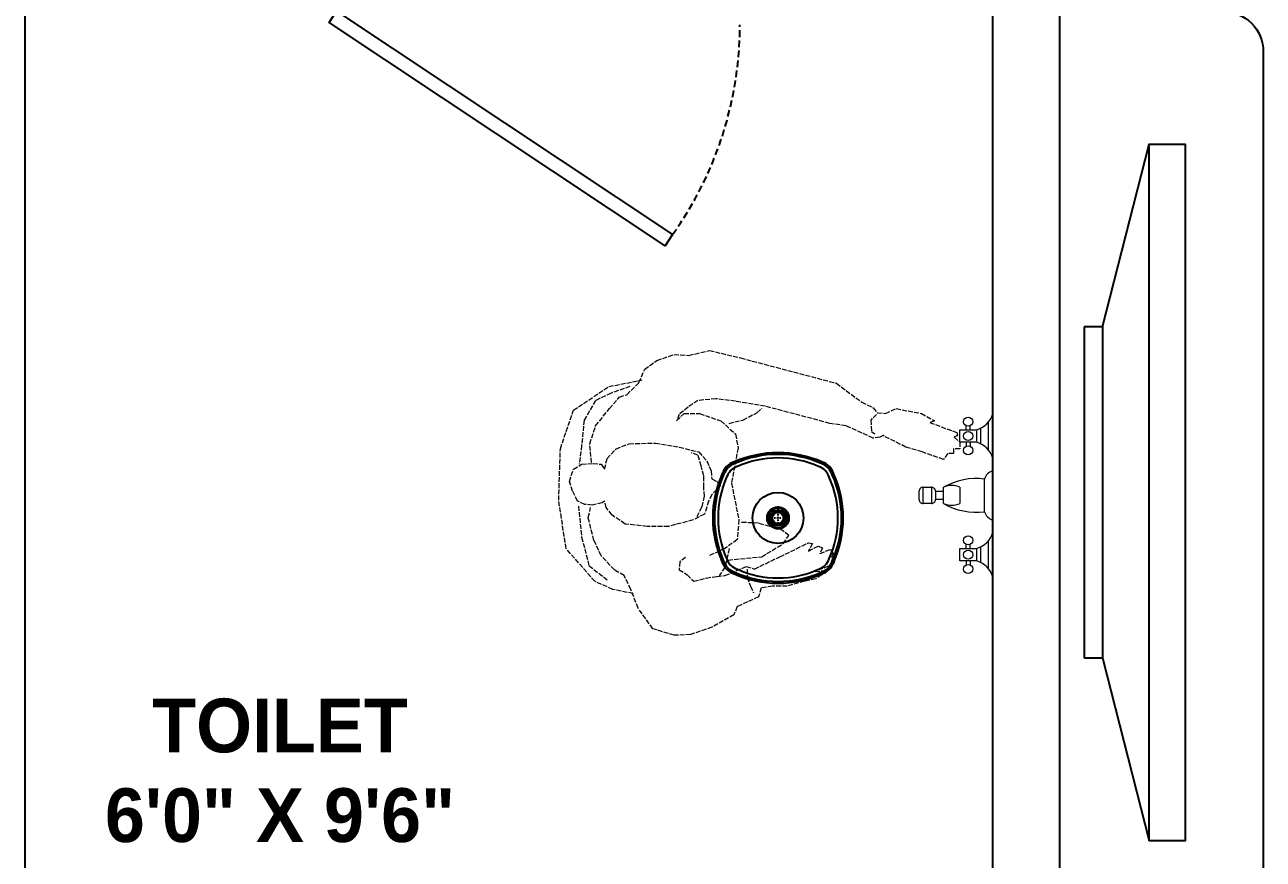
# Model space of a CAD drawing. Header units: inches. Extents: x 9636 to 21597, y -10243 to 557.
# Drawn here: x 13952.1 to 14044.2, y -8526.5 to -8464.5 of the extents above; entities that cross this region are included whole.
import ezdxf

# ---------------------------------------------------------------- set-up
doc = ezdxf.new("R2010")
doc.units = ezdxf.units.IN
doc.header["$MEASUREMENT"] = 0
for name, pattern in [('ACAD_ISO02W100', [15, 12, -3]), ('CENTER2', [1.125, 0.75, -0.125, 0.125, -0.125]), ('DASHED', [0.75, 0.5, -0.25])]:
    doc.linetypes.add(name, pattern=pattern)
doc.layers.add('col.', color=31, linetype='Continuous', lineweight=0)
doc.layers.add('WALL', color=23, linetype='Continuous', lineweight=15)
doc.styles.add('HEMI', font='stylu.ttf')

# ---------------------------------------------------------------- blocks, each defined once
blk = doc.blocks.new('R95')
at = {"color": 0, "linetype": 'ByBlock'}
for p, q in [((-45.2, 731.4), (-98.8, 714.9)), ((-3.9, 729.4), (-45.2, 731.4)), ((49.7, 710.8), (-3.9, 729.4)), ((-98.8, 714.9), (-136, 663.4)), ((105.4, 679.9), (49.7, 710.8)), ((-136, 663.4), (-154.5, 616)), ((113.7, 659.3), (105.4, 679.9)), ((167.3, 634.6), (113.7, 659.3)), ((-148.3, 626.3), (-199.9, 616)), ((146.7, 607.8), (154.9, 624.2)), ((173.5, 611.9), (167.3, 634.6)), ((-245.3, 595.4), (-317.5, 512.9)), ((-199.9, 616), (-245.3, 595.4)), ((-154.5, 616), (-171, 581)), ((-12.2, 578.9), (4.3, 595.4)), ((4.3, 595.4), (35.3, 587.1)), ((138.4, 585.1), (146.7, 607.8)), ((202.4, 607.8), (173.5, 611.9)), ((239.5, 607.8), (202.4, 607.8)), ((282.8, 595.4), (239.5, 607.8)), ((311.7, 589.2), (282.8, 595.4)), ((-259.7, 556.2), (-214.3, 591.3)), ((-195.8, 566.5), (-228.8, 531.5)), ((-171, 581), (-195.8, 566.5)), ((-32.8, 566.5), (-12.2, 578.9)), ((-30.7, 545.9), (-32.8, 566.5)), ((35.3, 587.1), (62.1, 583)), ((62.1, 583), (82.7, 581)), ((82.7, 560.3), (68.3, 581)), ((82.7, 581), (136.4, 558.3)), ((136.4, 558.3), (157, 564.5)), ((138.4, 564.5), (138.4, 585.1)), ((157, 564.5), (220.9, 533.6)), ((357.1, 552.1), (309.6, 570.7)), ((309.6, 570.7), (332.3, 568.6)), ((326.1, 578.9), (311.7, 589.2)), ((332.3, 568.6), (326.1, 578.9)), ((-278.3, 484.1), (-259.7, 556.2)), ((-228.8, 531.5), (-247.4, 492.3)), ((-16.3, 535.6), (-30.7, 545.9)), ((82.7, 512.9), (41.5, 531.5)), ((93, 512.9), (82.7, 560.3)), ((91, 541.8), (175.5, 533.6)), ((175.5, 533.6), (229.2, 500.6)), ((220.9, 533.6), (293.1, 498.5)), ((350.9, 535.6), (359.1, 537.7)), ((355, 525.3), (350.9, 535.6)), ((359.1, 537.7), (357.1, 552.1)), ((-317.5, 512.9), (-336.1, 391.3)), ((113.7, 490.3), (82.7, 512.9)), ((229.2, 500.6), (243.6, 480)), ((303.5, 500.6), (293.1, 519.1)), ((293.1, 519.1), (317.9, 506.8)), ((293.1, 498.5), (303.5, 500.6)), ((317.9, 506.8), (328.2, 510.9)), ((328.2, 510.9), (322, 525.3)), ((322, 525.3), (348.8, 515)), ((348.8, 515), (355, 525.3)), ((-286.5, 405.8), (-278.3, 484.1)), ((-247.4, 492.3), (-261.8, 434.6)), ((117.8, 440.8), (113.7, 490.3)), ((243.6, 480), (225.1, 465.5)), ((-169, 451.1), (-202, 428.4)), ((-113.3, 457.3), (-169, 451.1)), ((-59.6, 457.3), (-113.3, 457.3)), ((2.3, 440.8), (-59.6, 457.3)), ((31.1, 426.4), (2.3, 440.8)), ((99.2, 348), (117.8, 440.8)), ((167.3, 449), (124, 447)), ((225.1, 465.5), (167.3, 449)), ((-261.8, 434.6), (-255.6, 409.9)), ((-216.4, 409.9), (-220.5, 393.4)), ((-202, 428.4), (-216.4, 409.9)), ((12.6, 432.6), (25, 407.8)), ((25, 407.8), (31.1, 381)), ((41.5, 393.4), (31.1, 426.4)), ((-336.1, 391.3), (-331.9, 261.5)), ((-288.6, 393.4), (-301, 368.7)), ((-270, 401.6), (-288.6, 393.4)), ((-251.5, 403.7), (-270, 401.6)), ((-226.7, 397.5), (-251.5, 403.7)), ((-220.5, 393.4), (-226.7, 397.5)), ((31.1, 381), (29.1, 358.4)), ((49.7, 376.9), (41.5, 393.4)), ((62.1, 364.5), (49.7, 376.9)), ((-301, 368.7), (-309.2, 343.9)), ((-309.2, 343.9), (-298.9, 313)), ((29.1, 358.4), (29.1, 329.5)), ((49.7, 337.7), (62.1, 343.9)), ((72.4, 354.2), (62.1, 364.5)), ((62.1, 343.9), (72.4, 354.2)), ((115.7, 259.4), (99.2, 348)), ((-298.9, 313), (-278.3, 300.6)), ((-228.8, 300.6), (-220.5, 313)), ((-220.5, 313), (-214.3, 286.2)), ((29.1, 329.5), (22.9, 304.8)), ((37.3, 292.4), (47.6, 317.1)), ((47.6, 317.1), (49.7, 337.7)), ((-278.3, 253.2), (-284.5, 300.6)), ((-278.3, 300.6), (-249.4, 298.6)), ((-253.5, 296.5), (-257.7, 249.1)), ((-249.4, 298.6), (-228.8, 300.6)), ((-214.3, 286.2), (-191.7, 261.5)), ((22.9, 304.8), (14.6, 278)), ((16.7, 269.7), (37.3, 292.4)), ((633.5, 288.3), (579.9, 269.7)), ((643.8, 273.8), (633.5, 288.3)), ((-331.9, 261.5), (-298.9, 164.6)), ((-272.1, 189.3), (-278.3, 253.2)), ((-191.7, 261.5), (-158.6, 249.1)), ((-92.6, 247.1), (-32.8, 257.4)), ((-32.8, 257.4), (16.7, 269.7)), ((14.6, 278), (-1.9, 271.8)), ((109.5, 224.4), (115.7, 259.4)), ((538.6, 257.4), (480.9, 228.5)), ((579.9, 269.7), (538.6, 257.4)), ((658.3, 273.8), (643.8, 273.8)), ((658.3, 261.5), (658.3, 273.8)), ((674.8, 261.5), (658.3, 261.5)), ((674.8, 245), (674.8, 261.5)), ((-257.7, 249.1), (-243.2, 203.8)), ((-158.6, 249.1), (-92.6, 247.1)), ((72.4, 191.4), (109.5, 224.4)), ((456.1, 234.7), (388, 203.8)), ((452, 218.2), (460.2, 224.4)), ((472.6, 232.6), (456.1, 234.7)), ((480.9, 228.5), (472.6, 232.6)), ((598.4, 195.5), (666.5, 220.3)), ((660.3, 232.6), (674.8, 245)), ((668.6, 228.5), (660.3, 232.6)), ((666.5, 220.3), (668.6, 228.5)), ((-243.2, 139.9), (-272.1, 189.3)), ((-243.2, 203.8), (-208.2, 160.5)), ((-32.8, 174.9), (-39, 191.4)), ((-39, 191.4), (-20.4, 172.8)), ((18.8, 172.8), (72.4, 191.4)), ((93, 197.6), (128.1, 189.3)), ((128.1, 189.3), (163.2, 170.8)), ((346.8, 197.6), (183.8, 154.3)), ((388, 203.8), (346.8, 197.6)), ((449.9, 189.3), (452, 218.2)), ((464.4, 174.9), (449.9, 189.3)), ((577.8, 172.8), (610.8, 191.4)), ((610.8, 191.4), (598.4, 195.5)), ((-298.9, 164.6), (-210.2, 104.8)), ((-208.2, 160.5), (-183.4, 131.6)), ((-10.1, 156.4), (-32.8, 174.9)), ((-20.4, 172.8), (18.8, 172.8)), ((14.6, 139.9), (-10.1, 156.4)), ((163.2, 170.8), (175.5, 160.5)), ((427.2, 144), (456.1, 158.4)), ((456.1, 158.4), (466.4, 170.8)), ((466.4, 170.8), (487.1, 172.8)), ((487.1, 172.8), (513.9, 160.5)), ((513.9, 160.5), (577.8, 172.8)), ((-204, 121.3), (-243.2, 139.9)), ((-183.4, 131.6), (-164.8, 125.4)), ((-164.8, 125.4), (-133.9, 94.5)), ((60, 135.7), (14.6, 139.9)), ((109.5, 141.9), (60, 135.7)), ((183.8, 154.3), (109.5, 141.9)), ((363.3, 96.6), (427.2, 144)), ((-210.2, 104.8), (-125.6, 88.3)), ((-156.6, 104.8), (-204, 121.3)), ((-133.9, 94.5), (-119.5, 61.5)), ((121.9, 32.7), (363.3, 96.6)), ((-119.5, 61.5), (-88.5, 38.9)), ((-88.5, 38.9), (-45.2, 24.4)), ((43.5, 14.1), (121.9, 32.7)), ((-45.2, 24.4), (-8.1, 26.5)), ((-8.1, 26.5), (43.5, 14.1))]:
    blk.add_line(p, q, dxfattribs=at)
blk = doc.blocks.new('Faucet - Bathroom front')
at = {"color": 250}
for p, q in [((-0.5, 4.25), (0.5, 4.25)), ((0.5, 3.75), (-0.5, 3.75)), ((-0.25, 3), (-0.25, 3.5)), ((0.25, 3.5), (0.25, 3)), ((-0.5, 3), (0.5, 3)), ((-4, 1.625), (-4.25, 1.625)), ((-3.25, 1.625), (-3, 1.625)), ((0.5, 2), (-0.5, 2)), ((3.25, 1.625), (3, 1.625)), ((4, 1.625), (4.25, 1.625)), ((-4, 1.375), (-4.25, 1.375)), ((-3.25, 1.375), (-3, 1.375)), ((3.25, 1.375), (3, 1.375)), ((4, 1.375), (4.25, 1.375)), ((-5, 0), (-2.25, 0)), ((-4.5087, 0.25), (-2.7408, 0.25)), ((-3.1442, 0.75), (-4.0979, 0.75)), ((-1.5, 0), (1.5, 0)), ((-1, 0.5), (1, 0.5)), ((2.25, 0), (5, 0)), ((2.7413, 0.25), (4.5092, 0.25)), ((4.1058, 0.75), (3.1521, 0.75))]:
    blk.add_line(p, q, dxfattribs=at)
for points in [[(-0.5, 3.75), (-0.5, 4.25)], [(-0.25, 4.5), (0.25, 4.5)], [(0.5, 4.25), (0.5, 3.75)], [(0.25, 3.5), (-0.25, 3.5)]]:
    blk.add_lwpolyline(points, dxfattribs=at)
for points in [[(-4, 1), (-4, 2), (-3.25, 2), (-3.25, 1)], [(3.25, 1), (3.25, 2), (4, 2), (4, 1)]]:
    blk.add_lwpolyline(points, close=True, dxfattribs=at)
for centre in [(-4.5, 1.5), (-3.625, 1.5), (-2.75, 1.5), (2.75, 1.5), (3.625, 1.5), (4.5, 1.5)]:
    blk.add_circle(centre, 0.2795, dxfattribs=at)
for centre, radius, start, end in [((-0.2575, 4.2575), 0.2426, 88.22243, 181.7776), ((0.2575, 4.2575), 0.2426, 358.2224, 91.77757), ((-0.2575, 3.7425), 0.2426, 178.2224, 271.7776), ((0.2575, 3.7425), 0.2426, 268.2224, 1.777565), ((3, 1), 4.0311, 150.2551, 187.125), ((0.6413, 2.5), 1.246, 156.3417, 203.6583), ((-3, 1), 4.0311, 352.875, 29.74488), ((-0.6413, 2.5), 1.246, 336.3417, 23.65835), ((-5.375, 1.375), 1.4252, 285.2551, 344.7449), ((-1.875, 1.375), 1.4252, 195.2551, 254.7449), ((1.875, 1.375), 1.4252, 285.2551, 344.7449), ((5.375, 1.375), 1.4252, 195.2551, 254.7449), ((-0.7962, -0.2038), 0.7327, 106.1502, 163.8498), ((0.7962, -0.2038), 0.7327, 16.1502, 73.84979)]:
    blk.add_arc(centre, radius, start, end, dxfattribs=at)
blk = doc.blocks.new('20')
at = {"linetype": 'CENTER2'}
for p, q in [((20316.5, 17161.7), (20316.5, 17121.7)), ((20336.5, 17141.7), (20296.5, 17141.7))]:
    blk.add_line(p, q, dxfattribs=at)
at = {"linetype": 'Continuous'}
for p, q in [((20307.3, 17155.2), (20302.8, 17153.4)), ((20304.5, 17146.2), (20304.5, 17147.5)), ((20304.5, 17146.2), (20304.5, 17137.3)), ((20307.3, 17155.2), (20313.6, 17157.8)), ((20318, 17159.7), (20313.6, 17157.8)), ((20328.5, 17147.5), (20328.5, 17146.2)), ((20328.5, 17137.3), (20328.5, 17146.2)), ((20304.5, 17136), (20304.5, 17137.3)), ((20315.1, 17123.8), (20319.5, 17125.7)), ((20319.5, 17125.7), (20325.8, 17128.3)), ((20325.8, 17128.3), (20330.3, 17130.1)), ((20328.5, 17137.3), (20328.5, 17136))]:
    blk.add_line(p, q, dxfattribs=at)
for radius in [43.2, 18.5, 10.6, 9.32]:
    blk.add_circle((20316.5, 17141.7), radius, dxfattribs=at)
for centre, radius, start, end in [((20316.5, 17068.9), 183.5, 65.7429, 114.2555), ((20316.5, 17070.2), 179.3, 65.9155, 114.0846), ((20250.9, 17207.4), 30.4, 108.64, 161.3731), ((20252.5, 17205.8), 29.5, 107.9494, 162.0514), ((20255.7, 17202.6), 27.4, 107.1836, 162.814), ((20316.5, 17073.6), 169.8, 66.0504, 113.9499), ((20377.4, 17202.6), 27.4, 17.1884, 72.8085), ((20380.6, 17205.8), 29.5, 17.9496, 72.0505), ((20382.3, 17207.5), 30.3, 18.5617, 71.4379), ((20389.4, 17141.7), 183.5, 155.7431, 204.2554), ((20388.1, 17141.7), 179.3, 155.9156, 204.0844), ((20384.6, 17141.7), 169.8, 156.0462, 203.9541), ((20248.5, 17141.7), 169.8, 336.0461, 23.954), ((20245, 17141.7), 179.3, 335.9155, 24.0845), ((20243.7, 17141.7), 183.5, 335.7447, 24.2565), ((20316.5, 17141.7), 18, 136.0565, 268.6411), ((20316.5, 17141.7), 18, 136.0565, 268.9435), ((20316.5, 17141.7), 16.4, 124.5731, 280.4269), ((20308.7, 17149), 7.29, 134.2179, 143.1195), ((20316.5, 17141.7), 18, 88.9435, 136.0565), ((20316.5, 17141.7), 13.3, 25.5438, 154.4562), ((20316.5, 17141.7), 16.4, 304.5731, 100.4269), ((20316.5, 17141.7), 18, 316.0565, 88.9435), ((20317, 17153), 6.74, 81.5149, 91.1477), ((20316.5, 17141.7), 13.3, 205.5438, 334.4562), ((20316.1, 17130.5), 6.74, 261.5141, 271.147), ((20316.5, 17141.7), 18, 268.9435, 316.0565), ((20324.4, 17134.5), 7.29, 314.2179, 323.1195), ((20250.9, 17076.1), 30.4, 198.6493, 251.3514), ((20252.9, 17078.1), 30.1, 198.4913, 251.509), ((20255.7, 17080.9), 27.4, 197.1892, 252.8119), ((20377.4, 17080.9), 27.4, 287.1823, 342.8172), ((20380.7, 17077.6), 29.4, 287.8792, 342.1204), ((20382.3, 17076), 30.3, 288.5612, 341.4243), ((20316.5, 17214.6), 183.5, 245.7453, 294.2564), ((20316.5, 17213.3), 179.3, 245.9156, 294.0845), ((20316.5, 17209.9), 169.8, 246.0502, 293.9498)]:
    blk.add_arc(centre, radius, start, end, dxfattribs=at)
blk = doc.blocks.new('erh')
for p, q in [((3623.973, 765.542), (3599.358, 765.542)), ((3599.358, 765.542), (3599.358, 764.169)), ((3623.973, 764.169), (3623.973, 765.542)), ((3623.973, 764.169), (3599.358, 764.169))]:
    blk.add_line(p, q)
at = {"ltscale": 7}
for p, q in [((3599.358, 764.169), (3585.766, 760.717)), ((3623.973, 764.169), (3637.565, 760.717))]:
    blk.add_line(p, q, dxfattribs=at)
blk.add_lwpolyline([(3585.766, 760.717), (3637.565, 760.717), (3637.565, 758.038), (3585.766, 758.038)], close=True, dxfattribs=at)

msp = doc.modelspace()

# ---------------------------------------------------------------- linework, layer by layer
for p, q in [((13952.125, -8367.47), (13952.125, -8577.47)), ((14024.125, -8577.47), (14024.125, -8463.47)), ((14029.125, -8577.47), (14029.125, -8463.47))]:
    msp.add_line(p, q)
at = {"color": 152, "true_color": 0x2776bb}
msp.add_lwpolyline([(13975.323, -8463.47), (14000.307, -8480.078), (13999.754, -8480.91), (13974.77, -8464.303)], close=True, dxfattribs=at)
at = {"ltscale": 7}
msp.add_lwpolyline([(14029.125, -8577.47), (14029.125, -8463.47), (14041.245, -8463.47, -0.414214), (14044.245, -8466.47), (14044.245, -8574.47, -0.414214), (14041.245, -8577.47)], format="xyb", close=True, dxfattribs=at)
at = {"color": 152, "linetype": 'DASHED', "true_color": 0x2776bb}
msp.add_arc((13978.532, -8464.47), 26.791, 324.36784, 359.99839, dxfattribs=at)

# ---------------------------------------------------------------- block references
at = {"rotation": 90}
msp.add_blockref('erh', (14796.468, -12110.917), dxfattribs=at)
at = {"lineweight": 9, "xscale": 0.043857671190349, "yscale": 0.043857671190349, "zscale": 0.043857671190349, "rotation": 89.99999999999997}
msp.add_blockref('20', (14759.947, -9392.182), dxfattribs=at)
at = {"layer": 'col.', "color": 18, "lineweight": 9, "ltscale": 10, "true_color": 0x000000, "xscale": 1.217803065956105, "yscale": 1.217803065956105, "zscale": 1.217803065956105, "rotation": 89.99999999999997}
msp.add_blockref('Faucet - Bathroom front', (14024.125, -8499.47), dxfattribs=at)
at = {"layer": 'WALL', "color": 9, "linetype": 'ACAD_ISO02W100', "true_color": 0xc7c8ca, "xscale": -0.02952721045826081, "yscale": 0.02952721045826081, "zscale": 0.02952721045826081, "rotation": 180}
msp.add_blockref('R95', (14001.765, -8488.279), dxfattribs=at)

# ---------------------------------------------------------------- texts
at = {"color": 1, "lineweight": 15, "insert": (14011.689, -8514.576), "char_height": 4, "width": 81.15855, "attachment_point": 3, "rotation": 0.00944, "style": 'HEMI'}
msp.add_mtext('\\pxqc;{\\fStylus BT|b1|i0|c0|p34;TOILET\\P6\'0" X 9\'6"}', dxfattribs=at)

doc.saveas('drawing.dxf')
